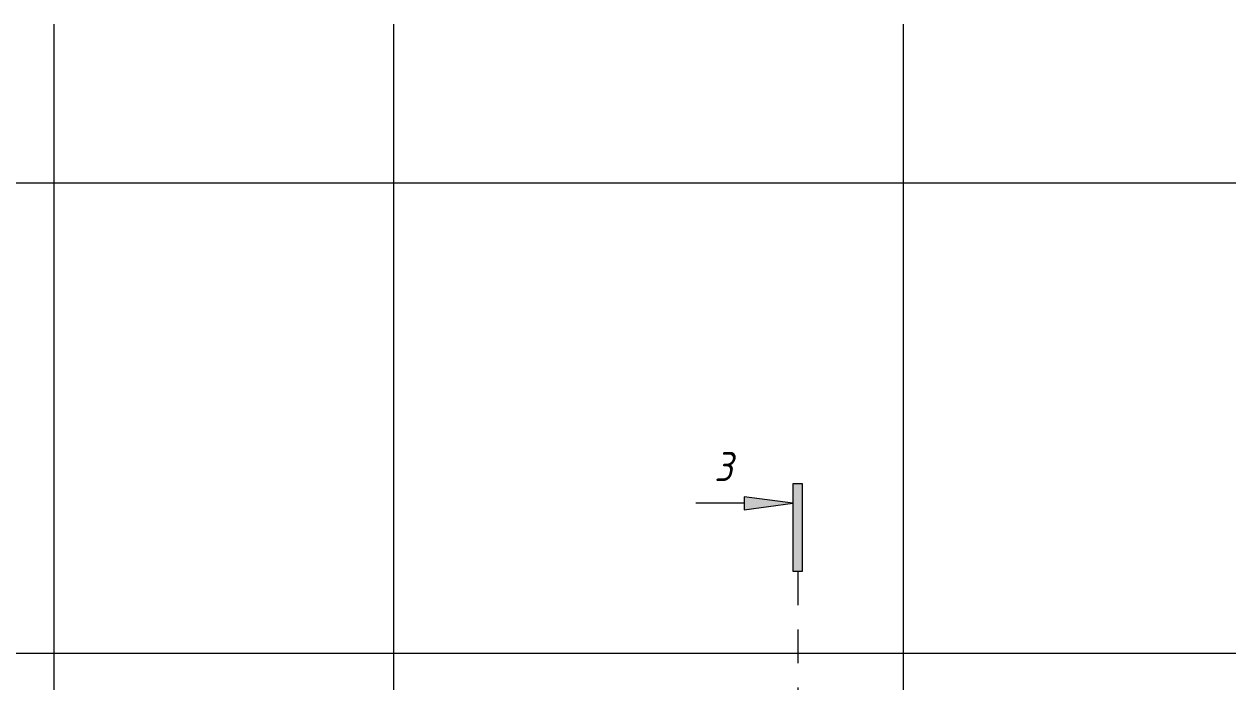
# Model space of a CAD drawing. Header units: millimetres. Extents: x 12986 to 523328, y -9759 to 30092.
# Drawn here: x 502331 to 514733, y 17985 to 24768 of the extents above; entities that cross this region are included whole.
import ezdxf

# ---------------------------------------------------------------- set-up
doc = ezdxf.new("R2010")
doc.units = ezdxf.units.MM
doc.linetypes.add('01 Штриховая _4 мм_', pattern=[600, 350, -250])
doc.layers.add('G-ANNO-SYMB-1', color=7, linetype='01 Штриховая _4 мм_', lineweight=9)
doc.layers.add('Оси-1', color=7, linetype='Continuous', lineweight=20)
doc.styles.add('ISOCPEUR_I_1', font='isocpeui.ttf', dxfattribs={"width": 0.9, "height": 250})

# ---------------------------------------------------------------- blocks, each defined once
blk = doc.blocks.new('Разрез - Заголовок разреза-V130-АР1_1_Кладочный план 3 этажа')
at = {"layer": 'G-ANNO-SYMB-1'}
for points in [[(0, 0.5), (0, -0.5), (-9, -0.5), (-9, 0.5)], [(-6.34, -5.5), (-7.66, -5.5), (-7, -0.5)]]:
    blk.add_hatch(color=256, dxfattribs=at).paths.add_polyline_path(points, flags=0)
for p, q in [((0, 0.5), (-9, 0.5)), ((-9, 0.5), (-9, -0.5)), ((0, -0.5), (0, 0.5)), ((-9, -0.5), (0, -0.5)), ((-7, -0.5), (-7.66, -5.5)), ((-6.34, -5.5), (-7, -0.5)), ((-7.66, -5.5), (-6.34, -5.5)), ((-7, -5.5), (-7, -10.5))]:
    blk.add_line(p, q, dxfattribs=at)

msp = doc.modelspace()

# ---------------------------------------------------------------- linework, layer by layer
at = {"layer": 'G-ANNO-SYMB-1'}
msp.add_line((510301.22739, 19127.01523), (510301.22739, 15355.20531), dxfattribs=at)
at = {"layer": 'Оси-1'}
for p, q in [((502640.80852, -8019.25359), (502640.80852, 24767.68957)), ((506140.80852, -8019.25359), (506140.80852, 24767.68957)), ((511390.80852, -8019.25359), (511390.80852, 24767.68957)), ((389220.80855, 23130.74623), (521382.43658, 23130.74623)), ((389220.80855, 18280.74648), (521382.43658, 18280.74648))]:
    msp.add_line(p, q, dxfattribs=at)

# ---------------------------------------------------------------- block references
at = {"layer": 'G-ANNO-SYMB-1', "xscale": 99.99999999999993, "yscale": 99.99999999999993, "zscale": 99.99999999999993, "rotation": 269.9999999999996}
msp.add_blockref('Разрез - Заголовок разреза-V130-АР1_1_Кладочный план 3 этажа', (510301.22739, 19127.01523), dxfattribs=at)

# ---------------------------------------------------------------- texts
at = {"layer": 'G-ANNO-SYMB-1', "insert": (509440.59807, 20355.60468), "char_height": 300, "width": 256.54, "attachment_point": 1, "style": 'ISOCPEUR_I_1'}
msp.add_mtext('\\fISOCPEUR|b0|i1|c204|p34|;3', dxfattribs=at)

doc.saveas('drawing.dxf')
